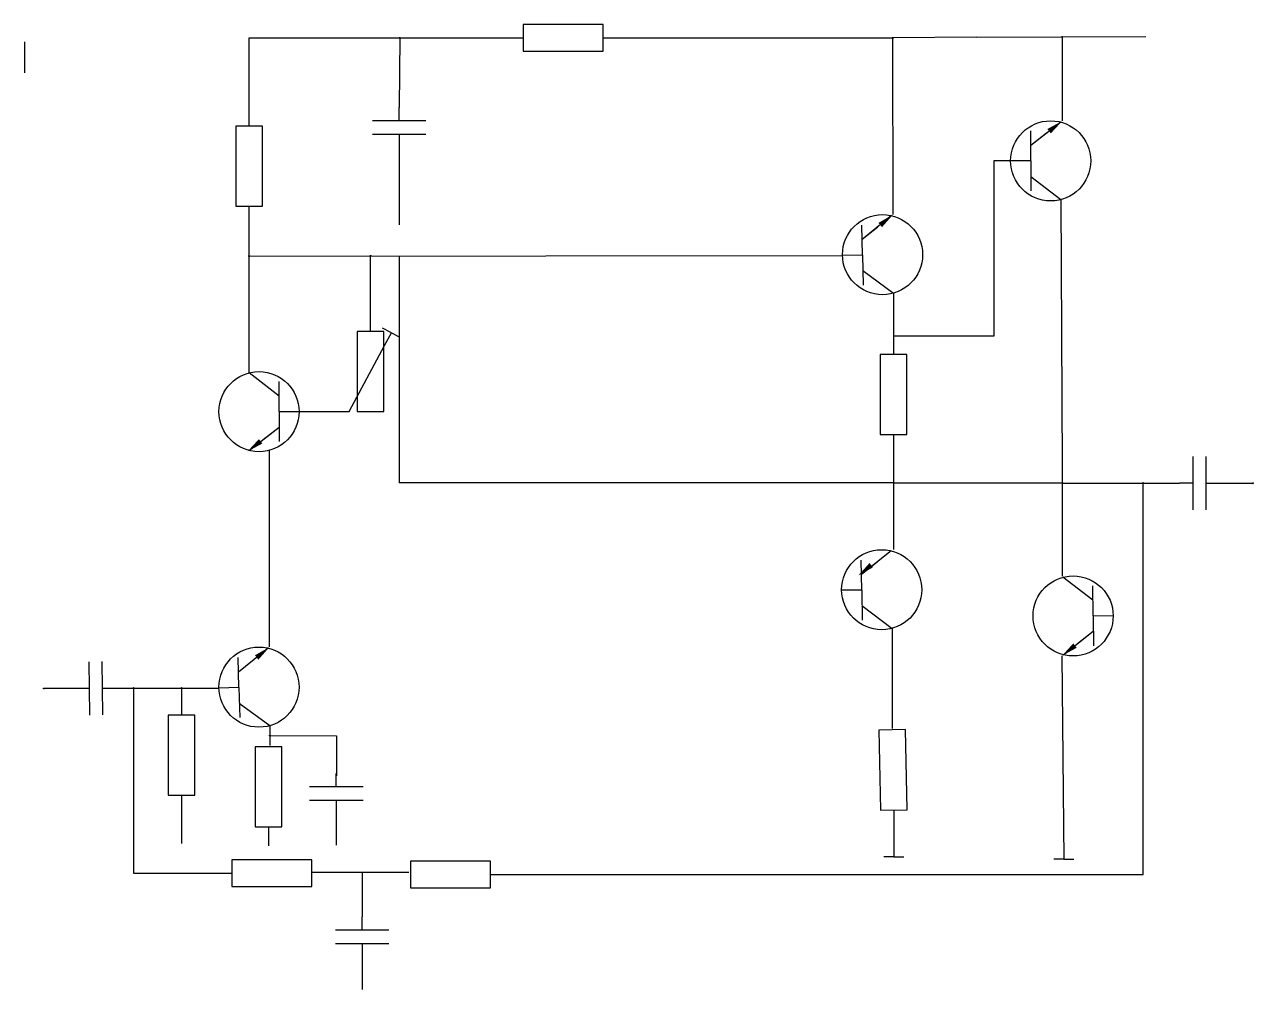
# Model space of a CAD drawing. Header units: millimetres. Extents: x 562 to 1481, y 778 to 1708.
# Drawn here: x 562.1 to 746.2, y 778.3 to 923 of the extents above; entities outside this region: 1.
import ezdxf

# ---------------------------------------------------------------- set-up
doc = ezdxf.new("R2010")
doc.units = ezdxf.units.MM

# ---------------------------------------------------------------- blocks, each defined once
blk = doc.blocks.new('Постоянен кондензатор')
for p, q in [((4, 0), (4, 2)), ((8, 0), (0, 0)), ((0, -2), (8, -2)), ((4, -2), (4, -4))]:
    blk.add_line(p, q)
blk = doc.blocks.new('Резистир_постоянен')
blk.add_lwpolyline([(-12, -2), (0, -2), (0, 2), (-12, 2)], close=True)
blk = doc.blocks.new('PNP транзистор')
for p, q in [((-5.81, 4.5), (-2.32, 0)), ((2.32, 0), (5.81, 4.5)), ((-4.16, 2.37), (-2.32, 0)), ((0, 0), (-4.5, 0)), ((0, 0), (0, -3)), ((0, 0), (4.5, 0))]:
    blk.add_line(p, q)
blk.add_circle((0, 3), 6)
blk.add_solid([(-4.78, 2.51), (-4.12, 3.02), (-5.98, 4.74)])
blk = doc.blocks.new('Резистор_постоянен')
blk.add_lwpolyline([(-12, -2), (0, -2), (0, 2), (-12, 2)], close=True)
blk = doc.blocks.new('NPN транзистор')
for p, q in [((-5.81, 4.5), (-2.32, 0)), ((-5.81, 4.5), (-5.69, 4.35)), ((2.32, 0), (5.81, 4.5)), ((-4.16, 2.37), (-2.32, 0)), ((0, 0), (-4.5, 0)), ((0, 0), (0, -3)), ((0, 0), (4.5, 0))]:
    blk.add_line(p, q)
blk.add_circle((0, 3), 6)
blk.add_solid([(-3.37, 1.74), (-4.03, 1.23), (-2.17, -0.49)])

msp = doc.modelspace()

# ---------------------------------------------------------------- hatches: boundary and pattern name
h = msp.add_hatch(color=256)
h.dxf.hatch_style = 1
h.paths.add_polyline_path([(618.23, 920.96), (618.31, 920.96), (618.38, 920.96, 1)])
h.paths.add_polyline_path([(618.31, 920.96), (618.23, 920.96, 0.411888), (618.31, 920.89)])
h.paths.add_polyline_path([(618.38, 920.96), (618.31, 920.96), (618.31, 920.89, 0.416543)])
h = msp.add_hatch(color=256)
h.dxf.hatch_style = 1
h.paths.add_polyline_path([(692.19, 921.04), (692.19, 920.96), (692.26, 920.96, 0.411744)])
h.paths.add_polyline_path([(692.26, 920.96, 0.002625), (692.26, 920.96), (692.19, 920.96), (692.19, 920.89, 0.41361)])
h.paths.add_polyline_path([(692.19, 920.96), (692.11, 920.96, 0.414817), (692.19, 920.89)])
h.paths.add_polyline_path([(692.19, 921.04, 0.41361), (692.11, 920.96), (692.19, 920.96)])
h = msp.add_hatch(color=256)
h.dxf.hatch_style = 1
h.paths.add_polyline_path([(717.56, 921.12), (717.48, 921.12, 0.414214), (717.56, 921.05)])
h = msp.add_hatch(color=256)
h.dxf.hatch_style = 1
h.paths.add_polyline_path([(595.76, 888.34), (595.76, 888.27), (595.83, 888.27, 0.414005)])
h.paths.add_polyline_path([(595.76, 888.34, 0.414214), (595.69, 888.27, 0.414214), (595.76, 888.19)])
h = msp.add_hatch(color=256)
h.dxf.hatch_style = 1
h.paths.add_polyline_path([(613.94, 888.28), (613.87, 888.28, 0.414005), (613.94, 888.21)])
h = msp.add_hatch(color=256)
h.dxf.hatch_style = 1
h.paths.add_polyline_path([(692.29, 854.35, 0.414214), (692.21, 854.27), (692.29, 854.27)])
h.paths.add_polyline_path([(692.29, 854.27), (692.21, 854.27, 0.414214), (692.29, 854.2)])
h.paths.add_polyline_path([(692.36, 854.27), (692.29, 854.27), (692.29, 854.2, 0.414214)])
h.paths.add_polyline_path([(692.29, 854.35), (692.29, 854.27), (692.36, 854.27, 0.414214)])
h = msp.add_hatch(color=256)
h.dxf.hatch_style = 1
h.paths.add_polyline_path([(717.58, 854.35), (717.58, 854.23), (717.63, 854.23, 0.171855), (717.65, 854.27, 0.414214)])
h.paths.add_polyline_path([(717.58, 854.27), (717.5, 854.27, 0.414214), (717.58, 854.2)])
h.paths.add_polyline_path([(717.58, 854.35, 0.414214), (717.5, 854.27), (717.58, 854.27)])
h.paths.add_polyline_path([(717.63, 854.23), (717.58, 854.23), (717.58, 854.2, 0.226253)])
h = msp.add_hatch(color=256)
h.dxf.hatch_style = 1
h.paths.add_polyline_path([(729.61, 854.23), (729.76, 854.23, 1)])
h.paths.add_polyline_path([(729.68, 854.23), (729.61, 854.23, 0.414214), (729.68, 854.15)])
h.paths.add_polyline_path([(729.76, 854.23), (729.68, 854.23), (729.68, 854.15, 0.414214)])
h = msp.add_hatch(color=256)
h.dxf.hatch_style = 1
h.paths.add_polyline_path([(564.92, 823.44, 1), (565.06, 823.44, 1)])
h = msp.add_hatch(color=256)
h.dxf.hatch_style = 1
h.paths.add_polyline_path([(578.49, 823.5, 1), (578.34, 823.5, 1)])
h = msp.add_hatch(color=256)
h.dxf.hatch_style = 1
h.paths.add_polyline_path([(585.62, 823.5), (585.54, 823.5, 0.414214), (585.62, 823.43)])
h.paths.add_polyline_path([(585.69, 823.5), (585.62, 823.5), (585.62, 823.43, 0.414214)])
h.paths.add_polyline_path([(585.54, 823.5), (585.62, 823.5), (585.69, 823.5, 1)])
h = msp.add_hatch(color=256)
h.dxf.hatch_style = 1
h.paths.add_polyline_path([(598.86, 816.45, 0.414703), (598.79, 816.38, 0.413724), (598.86, 816.3)])
h.paths.add_polyline_path([(598.86, 816.45), (598.86, 816.38), (598.93, 816.38, 0.414214)])
h.paths.add_polyline_path([(598.93, 816.38), (598.86, 816.38), (598.86, 816.3, 0.414214)])

# ---------------------------------------------------------------- linework, layer by layer
for p, q in [((595.76, 907.74), (595.76, 920.96)), ((595.76, 920.96), (618.31, 920.96)), ((618.31, 920.96), (618.22, 910.53)), ((618.31, 920.96), (636.78, 920.96)), ((648.78, 920.96), (685.77, 920.96)), ((685.77, 920.96), (692.19, 920.96)), ((692.24, 894.5), (692.18, 921.09)), ((704.73, 921.09), (692.19, 920.96)), ((704.73, 921.09), (717.56, 921.12)), ((717.56, 921.12), (730.1, 921.15)), ((717.56, 921.12), (717.58, 908.52)), ((562.1, 920.39), (562.11, 915.71)), ((618.22, 904.53), (618.22, 892.96)), ((709.84, 902.53), (707.33, 902.53)), ((707.33, 902.53), (707.33, 876.25)), ((717.34, 896.73), (717.58, 856.73)), ((595.76, 880.8), (595.76, 895.74)), ((595.76, 888.27), (684.65, 888.33)), ((613.94, 876.95), (613.94, 888.28)), ((618.23, 888.28), (618.25, 854.27)), ((692.29, 882.71), (692.29, 873.51)), ((595.73, 870.75), (595.76, 880.8)), ((617.07, 876.76), (615.75, 877.47)), ((616.04, 874.84), (617.07, 876.76)), ((617.07, 876.76), (618.23, 876.13)), ((610.72, 864.95), (616.04, 874.84)), ((695.06, 876.25), (692.29, 876.25)), ((707.33, 876.25), (695.06, 876.25)), ((603.23, 864.95), (610.72, 864.95)), ((692.29, 861.51), (692.29, 854.27)), ((598.81, 834.28), (598.81, 859.16)), ((717.58, 856.73), (717.58, 854.23)), ((692.29, 854.27), (618.25, 854.27)), ((692.29, 854.27), (717.58, 854.27)), ((692.29, 854.27), (692.29, 844.27)), ((717.58, 854.27), (717.58, 840.27)), ((717.58, 854.23), (727.58, 854.23)), ((727.58, 854.23), (734.58, 854.23)), ((729.68, 795.55), (729.68, 854.23)), ((734.58, 854.23), (735.14, 854.22)), ((741.14, 854.21), (746.14, 854.2)), ((598.81, 829.67), (598.81, 834.28)), ((692.1, 832.45), (692.09, 817.45)), ((717.52, 828.32), (717.81, 797.87)), ((569.77, 823.44), (565, 823.44)), ((575.77, 823.5), (581.06, 823.5)), ((578.41, 823.5), (578.41, 808.52)), ((581.06, 823.5), (585.62, 823.5)), ((585.62, 823.5), (585.62, 819.45)), ((585.62, 823.5), (591.22, 823.5)), ((598.86, 817.88), (598.86, 814.88)), ((598.86, 816.38), (608.86, 816.36)), ((608.86, 816.36), (608.85, 810.36)), ((578.41, 808.52), (578.41, 801.27)), ((585.62, 807.45), (585.62, 800.2)), ((608.81, 804.7), (608.81, 799.98)), ((692.34, 805.23), (692.34, 798.23)), ((578.41, 801.27), (578.41, 795.76)), ((598.64, 802.7), (598.64, 799.85)), ((692.34, 798.23), (690.84, 798.23)), ((692.34, 798.23), (693.84, 798.23)), ((717.81, 797.87), (716.31, 797.87)), ((717.81, 797.87), (719.31, 797.87)), ((578.41, 795.76), (593.16, 795.76)), ((605.25, 795.92), (612.69, 795.92)), ((612.69, 795.92), (612.69, 789.22)), ((612.69, 795.92), (619.69, 795.92)), ((631.92, 795.55), (729.68, 795.55)), ((612.69, 783.22), (612.69, 778.33))]:
    msp.add_line(p, q)
for centre in [(618.31, 920.96), (692.19, 920.96), (717.56, 921.12), (595.76, 888.27), (613.94, 888.28), (692.29, 854.27), (717.58, 854.27), (729.68, 854.23), (746.14, 854.2), (564.99, 823.44), (578.41, 823.5), (585.62, 823.5), (598.86, 816.38)]:
    msp.add_circle(centre, 0.0732)

# ---------------------------------------------------------------- block references
for name, p in [('Постоянен кондензатор', (1473.16, 1706.45)), ('Резистор_постоянен', (648.78, 920.96)), ('Постоянен кондензатор', (614.22, 908.53)), ('Постоянен кондензатор', (604.81, 808.7)), ('Резистир_постоянен', (605.16, 795.76)), ('Резистир_постоянен', (631.92, 795.55)), ('Постоянен кондензатор', (608.69, 787.22))]:
    msp.add_blockref(name, p)
for name, p, rotation in [('Резистор_постоянен', (595.76, 907.74), 90), ('PNP транзистор', (712.84, 902.53), 270), ('PNP транзистор', (687.65, 888.4), 271.4104142049893), ('Резистор_постоянен', (613.95, 864.95), 270.0408372028894), ('Резистор_постоянен', (692.29, 873.51), 90), ('PNP транзистор', (600.23, 864.94), 90), ('Постоянен кондензатор', (739.15, 858.21), 269.8717251802174), ('NPN транзистор', (687.52, 838.2), 270.8252352306916), ('PNP транзистор', (722.2, 834.35), 90.53668963405967), ('PNP транзистор', (594.22, 823.57), 271.4104142049893), ('Постоянен кондензатор', (573.73, 827.48), 270.5440163300595), ('Резистир_постоянен', (585.62, 819.45), 90), ('Резистир_постоянен', (692.09, 817.23), 91.17449555396271), ('Резистир_постоянен', (598.64, 814.7), 90)]:
    msp.add_blockref(name, p, dxfattribs=dict(rotation=rotation))

doc.saveas('drawing.dxf')
